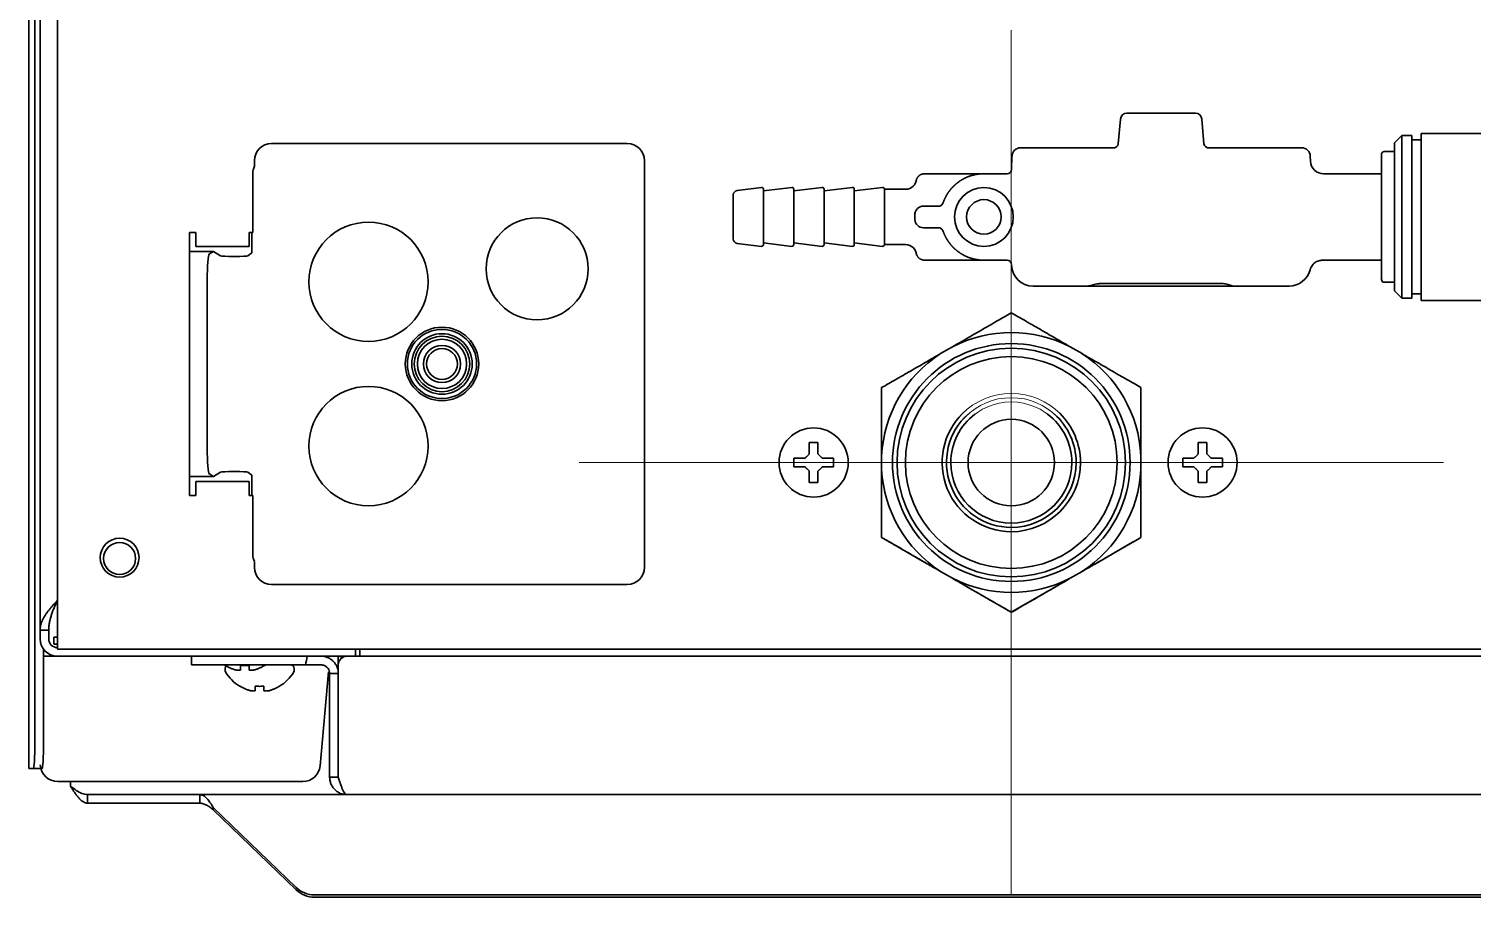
# Model space of a CAD drawing. Extents: x 5809 to 10669, y -850 to 3886.
# Drawn here: x 8371.8 to 8538.8, y 2720.7 to 2821.1 of the extents above; entities that cross this region are included whole.
import ezdxf

# ---------------------------------------------------------------- set-up
doc = ezdxf.new("R2010")
doc.units = 0
doc.header["$LTSCALE"] = 5
doc.layers.get('0').update_dxf_attribs({"linetype": 'CONTINUOUS', "lineweight": 0})
doc.layers.add('1', color=7, linetype='CONTINUOUS', true_color=0xffffff)

msp = doc.modelspace()

# ---------------------------------------------------------------- linework, layer by layer
at = {"color": 3}
for p, q in [((8485.44, 2820.93), (8485.44, 2720.93)), ((8435.44, 2770.93), (8535.44, 2770.93))]:
    msp.add_line(p, q, dxfattribs=at)
for radius in [8, 7.5, 7]:
    msp.add_circle((8485.44, 2770.93), radius)
at = {"layer": '1', "color": 7, "linetype": 'Continuous', "lineweight": 35}
for p, q in [((8373.07, 2751.53), (8373.07, 3749.53)), ((8371.77, 3257.23), (8371.77, 2735.53)), ((8372.46, 2738.53), (8372.46, 3256.23)), ((8375.07, 2862.67), (8375.07, 2751.33)), ((8497.81, 2807.78), (8498.06, 2810.64)), ((8498.81, 2811.33), (8506.74, 2811.33)), ((8507.48, 2810.64), (8507.73, 2807.78)), ((8532.87, 2808.98), (8532.87, 2789.68)), ((8543.27, 2808.98), (8532.87, 2808.98)), ((8399.86, 2807.83), (8441, 2807.83)), ((8486.52, 2807.33), (8487.52, 2807.33)), ((8487.52, 2807.33), (8497.42, 2807.33)), ((8508.12, 2807.33), (8518.03, 2807.33)), ((8518.03, 2807.33), (8519.03, 2807.33)), ((8530.62, 2808.73), (8529.77, 2807.88)), ((8529.77, 2807.88), (8529.77, 2790.78)), ((8530.62, 2808.73), (8530.62, 2789.93)), ((8531.77, 2808.73), (8530.62, 2808.73)), ((8531.77, 2808.73), (8531.77, 2789.93)), ((8532.87, 2808.23), (8531.77, 2808.23)), ((8397.86, 2805.19), (8397.86, 2805.83)), ((8443, 2758.83), (8443, 2805.83)), ((8485.52, 2806.36), (8485.46, 2804.81)), ((8520.03, 2806.36), (8520.05, 2805.77)), ((8528.27, 2792.08), (8528.27, 2806.58)), ((8529.77, 2806.88), (8528.57, 2806.88)), ((8397.67, 2804.33), (8397.67, 2797.53)), ((8482.27, 2804.33), (8475.27, 2804.33)), ((8484.96, 2804.33), (8482.27, 2804.33)), ((8528.27, 2804.33), (8521.55, 2804.33)), ((8456.55, 2802.73), (8453.71, 2802.38)), ((8460.05, 2802.73), (8456.77, 2802.33)), ((8456.77, 2802.53), (8456.77, 2796.13)), ((8463.55, 2802.73), (8460.27, 2802.33)), ((8460.27, 2802.53), (8460.27, 2796.13)), ((8467.05, 2802.73), (8463.77, 2802.33)), ((8463.77, 2802.53), (8463.77, 2796.13)), ((8470.55, 2802.73), (8467.27, 2802.33)), ((8467.27, 2802.53), (8467.27, 2796.13)), ((8473.21, 2802.53), (8470.77, 2802.53)), ((8470.77, 2802.53), (8470.77, 2796.13)), ((8453.27, 2796.77), (8453.27, 2801.88)), ((8474.27, 2799.33), (8474.28, 2799.61)), ((8474.28, 2799.04), (8474.27, 2799.33)), ((8474.28, 2799.61), (8474.29, 2799.84)), ((8474.29, 2798.84), (8474.29, 2798.84)), ((8390.37, 2797.53), (8390.37, 2767.13)), ((8391.07, 2797.53), (8390.37, 2797.53)), ((8391.07, 2795.93), (8391.07, 2797.53)), ((8397.27, 2797.53), (8397.27, 2795.93)), ((8397.67, 2797.53), (8397.27, 2797.53)), ((8397.58, 2795.18), (8397.58, 2797.53)), ((8397.27, 2795.93), (8391.07, 2795.93)), ((8453.71, 2796.27), (8456.55, 2795.93)), ((8456.77, 2796.33), (8460.05, 2795.93)), ((8460.27, 2796.33), (8463.55, 2795.93)), ((8463.77, 2796.33), (8467.05, 2795.93)), ((8467.27, 2796.33), (8470.55, 2795.93)), ((8470.77, 2796.13), (8473.21, 2796.13)), ((8390.37, 2795.33), (8393.13, 2795.33)), ((8392.66, 2795.05), (8393.13, 2795.33)), ((8393.13, 2795.33), (8393.95, 2794.83)), ((8395.45, 2794.76), (8395.63, 2794.76)), ((8397.12, 2794.83), (8397.58, 2795.18)), ((8475.27, 2794.33), (8482.27, 2794.33)), ((8482.27, 2794.33), (8484.96, 2794.33)), ((8521.46, 2794.33), (8528.27, 2794.33)), ((8392.41, 2772.6), (8392.41, 2792.05)), ((8494.2, 2791.33), (8487.97, 2791.33)), ((8495.59, 2791.33), (8494.2, 2791.33)), ((8509.96, 2791.33), (8495.59, 2791.33)), ((8495.62, 2791.62), (8509.93, 2791.62)), ((8511.34, 2791.33), (8509.96, 2791.33)), ((8517.58, 2791.33), (8511.34, 2791.33)), ((8528.57, 2791.78), (8529.77, 2791.78)), ((8529.77, 2790.78), (8530.62, 2789.93)), ((8531.77, 2790.43), (8532.87, 2790.43)), ((8530.62, 2789.93), (8531.77, 2789.93)), ((8532.87, 2789.68), (8543.27, 2789.68)), ((8477.26, 2783.52), (8478.62, 2784.31)), ((8492.26, 2784.31), (8493.62, 2783.52)), ((8460.27, 2770.93), (8460.27, 2771.43)), ((8460.27, 2770.43), (8460.27, 2770.93)), ((8464.87, 2771.43), (8464.87, 2770.93)), ((8464.87, 2770.93), (8464.87, 2770.43)), ((8470.44, 2770.14), (8470.44, 2771.71)), ((8500.44, 2771.71), (8500.44, 2770.14)), ((8505.27, 2770.93), (8505.27, 2771.43)), ((8505.27, 2770.43), (8505.27, 2770.93)), ((8509.87, 2771.43), (8509.87, 2770.93)), ((8509.87, 2770.93), (8509.87, 2770.43)), ((8390.37, 2769.33), (8393.13, 2769.33)), ((8391.07, 2767.13), (8391.07, 2768.73)), ((8391.07, 2768.73), (8397.27, 2768.73)), ((8392.66, 2769.61), (8393.13, 2769.33)), ((8393.13, 2769.33), (8393.95, 2769.82)), ((8395.45, 2769.89), (8395.63, 2769.89)), ((8397.12, 2769.82), (8397.58, 2769.47)), ((8397.27, 2768.73), (8397.27, 2767.13)), ((8397.58, 2767.13), (8397.58, 2769.47)), ((8390.37, 2767.13), (8391.07, 2767.13)), ((8397.27, 2767.13), (8397.67, 2767.13)), ((8397.67, 2767.13), (8397.67, 2760.33)), ((8470.67, 2762.13), (8475.64, 2759.27)), ((8499.47, 2761.71), (8495.25, 2759.27)), ((8397.86, 2759.46), (8397.86, 2758.82)), ((8478.62, 2757.54), (8477.26, 2758.33)), ((8493.62, 2758.33), (8492.26, 2757.54)), ((8399.86, 2756.83), (8441, 2756.83)), ((8485.44, 2753.61), (8480.25, 2756.61)), ((8480.82, 2756.27), (8480.82, 2756.27)), ((8485.44, 2753.61), (8490.64, 2756.61)), ((8485.44, 2753.61), (8485.44, 2753.61)), ((8485.44, 2753.61), (8485.44, 2753.61)), ((8373.07, 2751.53), (8374.07, 2751.53)), ((8373.07, 2750.53), (8373.07, 2751.53)), ((8374.07, 2750.53), (8374.07, 2751.53)), ((8374.67, 2750.73), (8375.07, 2750.73)), ((8374.67, 2749.93), (8374.67, 2750.73)), ((8375.07, 2751.33), (8375.07, 2749.33)), ((8373.46, 2738.53), (8373.46, 2749.35)), ((8375.07, 2749.93), (8374.67, 2749.93)), ((8375.07, 2749.33), (8557.07, 2749.33)), ((8409.57, 2749.33), (8409.57, 2748.53)), ((8410.07, 2749.33), (8410.07, 2748.53)), ((8375.06, 2748.53), (8373.57, 2748.53)), ((8407.57, 2748.53), (8375.07, 2748.53)), ((8390.57, 2748.53), (8390.57, 2747.53)), ((8392.57, 2747.53), (8390.57, 2747.53)), ((8392.57, 2747.53), (8403.76, 2747.53)), ((8394.35, 2747.53), (8394.46, 2747.46)), ((8394.47, 2747.45), (8394.47, 2747.48)), ((8394.47, 2747.13), (8394.47, 2746.93)), ((8399.07, 2747.48), (8399.07, 2747.45)), ((8399.09, 2747.46), (8399.2, 2747.53)), ((8402.47, 2746.93), (8402.47, 2747.13)), ((8407.57, 2748.53), (8407.57, 2747.53)), ((8409.57, 2748.53), (8407.57, 2748.53)), ((8407.57, 2747.53), (8407.57, 2734.53)), ((8407.71, 2748.52), (8408.43, 2748.52)), ((8557.07, 2748.53), (8409.58, 2748.53)), ((8406.42, 2746.72), (8405.46, 2735.85)), ((8406.57, 2746.53), (8406.57, 2734.53)), ((8406.57, 2746.53), (8407.57, 2746.53)), ((8396.17, 2745.05), (8396.17, 2745.08)), ((8400.77, 2745.08), (8400.77, 2745.05)), ((8371.77, 2735.53), (8371.77, 2735.53)), ((8371.77, 2735.53), (8372.3, 2735.53)), ((8373.3, 2735.53), (8372.3, 2735.53)), ((8375.14, 2734.03), (8375.6, 2734.03)), ((8375.6, 2734.03), (8380.58, 2734.03)), ((8376.57, 2734.03), (8376.57, 2733.53)), ((8380.58, 2734.03), (8403.47, 2734.03)), ((8406.57, 2734.53), (8407.57, 2734.53)), ((8391.57, 2732.53), (8378.57, 2732.53)), ((8378.57, 2731.53), (8378.57, 2732.53)), ((8391.57, 2732.53), (8391.57, 2731.53)), ((8408.57, 2732.53), (8391.57, 2732.53)), ((8558.97, 2732.53), (8408.57, 2732.53)), ((8391.57, 2731.53), (8378.57, 2731.53)), ((8393.11, 2731.04), (8393.11, 2730.78)), ((8393.11, 2731.04), (8402.69, 2721.78)), ((8393.11, 2730.78), (8402.69, 2721.52)), ((8404.82, 2720.93), (8622.42, 2720.93)), ((8404.82, 2720.68), (8622.42, 2720.68))]:
    msp.add_line(p, q, dxfattribs=at)
msp.add_polyline3d([(8492.44, 2770.93, 0), (8492.44, 2770.93, 0), (8492.44, 2770.93, 0), (8492.44, 2770.93, 0), (8492.44, 2770.93, 0), (8492.44, 2770.93, 0), (8492.44, 2770.93, 0), (8492.44, 2770.93, 0), (8492.44, 2770.93, 0), (8492.44, 2770.93, 0), (8492.44, 2770.93, 0), (8492.44, 2770.93, 0), (8492.44, 2770.93, 0), (8492.44, 2770.93, 0), (8492.44, 2770.93, 0), (8492.44, 2770.93, 0), (8492.44, 2770.93, 0), (8492.44, 2770.93, 0), (8492.44, 2770.93, 0), (8492.44, 2770.93, 0), (8492.44, 2770.93, 0), (8492.44, 2770.93, 0), (8492.44, 2770.93, 0), (8492.44, 2770.93, 0), (8492.44, 2770.93, 0), (8492.44, 2770.93, 0), (8492.44, 2770.93, 0), (8492.44, 2770.93, 0), (8492.44, 2770.93, 0), (8492.44, 2770.93, 0), (8492.44, 2770.93, 0), (8492.44, 2770.93, 0), (8492.44, 2770.93, 0), (8492.44, 2770.93, 0), (8492.44, 2770.93, 0), (8492.44, 2770.93, 0), (8492.44, 2770.93, 0), (8492.44, 2770.93, 0), (8492.44, 2770.93, 0), (8492.44, 2770.93, 0), (8492.44, 2770.93, 0), (8492.44, 2770.93, 0), (8492.44, 2770.93, 0), (8492.44, 2770.93, 0), (8492.44, 2770.93, 0), (8492.44, 2770.93, 0), (8492.44, 2770.93, 0), (8492.44, 2770.93, 0), (8492.44, 2770.93, 0), (8492.44, 2770.93, 0), (8492.44, 2770.93, 0)], dxfattribs=at)
for centre, radius in [((8482.27, 2799.33), 3.4), ((8482.27, 2799.33), 2), ((8411.07, 2791.83), 6.9), ((8411.07, 2791.83), 6.9), ((8430.57, 2793.33), 5.9), ((8430.57, 2793.33), 5.9), ((8419.57, 2782.33), 4.25), ((8419.57, 2782.33), 4), ((8419.57, 2782.33), 3.5), ((8419.57, 2782.33), 3.21), ((8419.57, 2782.33), 2.85), ((8419.57, 2782.33), 2.15), ((8419.57, 2782.33), 1.79), ((8411.07, 2772.83), 6.9), ((8411.07, 2772.83), 6.9), ((8462.57, 2770.93), 4), ((8507.57, 2770.93), 4), ((8382.27, 2759.93), 2.25), ((8382.27, 2759.83), 1.85)]:
    msp.add_circle(centre, radius, dxfattribs=at)
for centre, radius, start, end in [((8498.81, 2810.58), 0.75, 90, 175), ((8506.74, 2810.58), 0.75, 5, 90), ((8486.52, 2806.33), 1, 90, 178), ((8497.31, 2807.83), 0.5, 270, 355), ((8508.23, 2807.83), 0.5, 185, 270), ((8519.03, 2806.33), 1, 2, 90), ((8521.55, 2805.83), 1.5, 182, 271.7104), ((8528.57, 2806.58), 0.3, 90, 180), ((8399.67, 2804.33), 2, 154.4696, 180), ((8484.96, 2804.83), 0.5, 269.344, 358), ((8453.77, 2801.88), 0.5, 96.9365, 180), ((8456.57, 2802.53), 0.2, 0, 96.9365), ((8460.07, 2802.53), 0.2, 0, 96.9365), ((8463.57, 2802.53), 0.2, 0, 96.9365), ((8467.07, 2802.53), 0.2, 0, 96.9365), ((8470.57, 2802.53), 0.2, 0, 96.9365), ((8475.28, 2799.58), 1, 90, 178), ((8475.28, 2799.08), 1, 182.0003, 270), ((8453.77, 2796.77), 0.5, 180, 263.0635), ((8456.57, 2796.13), 0.2, 263.0635, 0), ((8460.07, 2796.13), 0.2, 263.0635, 0), ((8463.57, 2796.13), 0.2, 263.0635, 0), ((8467.07, 2796.13), 0.2, 263.0635, 0), ((8470.57, 2796.13), 0.2, 263.0635, 0), ((8484.96, 2793.83), 0.5, 2, 90.3625), ((8487.97, 2793.83), 2.5, 182, 270), ((8517.58, 2793.83), 2.5, 270.0213, 345.5415), ((8528.57, 2792.08), 0.3, 180, 270), ((8399.67, 2760.33), 2, 180, 205.5304), ((8375.07, 2750.53), 2, 180, 270), ((8375.07, 2750.53), 1, 180, 270), ((8394.87, 2747.13), 0.4, 133.3154, 180), ((8396.77, 2751.23), 3.78, 262.3959, 269.9965), ((8396.77, 2751.23), 3.78, 270.0035, 277.6041), ((8402.07, 2747.13), 0.4, 0, 90), ((8373.98, 2754.62), 30.62, 346.6056, 348.522), ((8408.57, 2747.53), 1, 90, 180), ((8407.57, 2747.53), 1, 81.8904, 90), ((8394.87, 2746.93), 0.4, 180, 210.3012), ((8398.67, 2749.15), 4.8, 210.3012, 238.6273), ((8398.27, 2749.15), 4.8, 301.3727, 329.6988), ((8402.07, 2746.93), 0.4, 329.6988, 0), ((8403.47, 2736.03), 2, 270, 355)]:
    msp.add_arc(centre, radius, start, end, dxfattribs=at)
at = {"layer": '1', "color": 7, "linetype": 'Continuous', "lineweight": 35, "extrusion": (6.90253e-31, 1.17146e-15, -1)}
msp.add_ellipse((8399.87, 2805.82), major_axis=(-1.61, 1.2), ratio=0.996204, start_param=5.64185, end_param=7.208996, dxfattribs=at)
at = {"layer": '1', "color": 7, "linetype": 'Continuous', "lineweight": 35, "extrusion": (-1.72563e-30, 1.17146e-15, -1)}
msp.add_ellipse((8441, 2805.82), major_axis=(-0.63, -1.9), ratio=0.998478, start_param=2.820542, end_param=4.390425, dxfattribs=at)
at = {"layer": '1', "color": 7, "linetype": 'Continuous', "lineweight": 35}
for centre, major_axis, ratio, start_param, end_param in [((8473.21, 2803.78), (-1.25, 0.04), 1, 1.602904, 3.141573), ((8473.21, 2794.88), (-1.25, -0.04), 1, 3.141612, 4.681404), ((8392.67, 2792.05), (0, -3), 0.087489, 3.193953, 4.712389), ((8395.45, 2794.84), (1.5, 0), 0.052408, 3.228859, 4.712389), ((8395.63, 2794.84), (1.5, 0), 0.052408, 4.712389, 6.213372), ((8485.44, 2770.93), (-15.02, 0), 1, 4.241052, 5.183726), ((8485.44, 2770.93), (-15.02, 0), 1, 5.28825, 6.230923), ((8485.44, 2770.93), (-15.02, 0), 1, 3.193854, 4.136528), ((8485.44, 2770.93), (8, 0), 1, 2.349028, 4.71239), ((8485.44, 2770.93), (7.5, 0), 1, 2.299057, 4.712391), ((8485.44, 2770.93), (-7, 0), 1, 5.356611, 6.283185), ((8485.44, 2770.93), (-5, 0), 1, 3.141601, 6.283101), ((8485.44, 2770.93), (-7, 0), 1, 3.141594, 4.068168), ((8485.44, 2770.93), (7.5, 0), 1, 0, 0.842536), ((8485.44, 2770.93), (8, 0), 1, 0, 0.792565), ((8392.67, 2772.6), (0, -3), 0.087489, 4.712389, 6.230825), ((8485.44, 2770.93), (7, 0), 1, 3.141593, 6.283185), ((8485.44, 2770.93), (8, 0), 1, 4.71239, 6.283185), ((8485.44, 2770.93), (7.5, 0), 1, 4.712391, 6.283185), ((8395.45, 2769.81), (1.5, 0), 0.052408, 1.570796, 3.054326), ((8395.63, 2769.81), (1.5, 0), 0.052408, 0.069813, 1.570796), ((8485.44, 2770.93), (-15.02, 0), 1, 0.052262, 0.994929), ((8485.44, 2770.93), (-15.02, 0), 1, 2.146657, 3.089331), ((8399.87, 2758.83), (-1.61, -1.2), 0.996204, 5.64185, 7.208996), ((8441, 2758.83), (-0.63, 1.9), 0.998478, 2.820542, 4.390425), ((8485.44, 2770.93), (-15.02, 0), 1, 1.099459, 2.042133), ((8372.3, 2738.53), (0, -3), 0.052336, 0, 1.570796), ((8373.3, 2738.53), (0, 3), 0.052336, 3.141593, 4.712389), ((8375.14, 2736.03), (2.05, 0), 0.974464, 3.176499, 4.712389), ((8404.82, 2723.83), (-3, 0), 0.965926, 0.785398, 1.570796), ((8404.82, 2723.57), (3, 0), 0.965926, 3.926991, 4.712389)]:
    msp.add_ellipse(centre, major_axis=major_axis, ratio=ratio, start_param=start_param, end_param=end_param, dxfattribs=at)
for major_axis in [(-13.75, 0), (13.22, 0), (-12.25, 0), (5, 0)]:
    msp.add_ellipse((8485.44, 2770.93), major_axis=major_axis, ratio=1, dxfattribs=at)
for points, degree in [([(8475.44, 2804.33), (8474.62, 2804.28), (8474.43, 2803.51)], 2), ([(8477.06, 2800.58), (8477.08, 2800.58), (8477.12, 2800.58), (8477.17, 2800.59), (8477.22, 2800.6), (8477.26, 2800.62), (8477.29, 2800.63), (8477.3, 2800.64)], 3), ([(8474.43, 2795.14), (8474.65, 2794.35), (8475.44, 2794.33)], 2), ([(8462.07, 2771.93), (8462.07, 2771.98), (8462.07, 2772.09), (8462.07, 2772.25), (8462.07, 2772.41), (8462.07, 2772.56), (8462.07, 2772.72), (8462.07, 2772.87), (8462.07, 2773.04), (8462.07, 2773.16), (8462.07, 2773.23)], 3), ([(8462.07, 2773.23), (8462.24, 2773.23), (8462.57, 2773.23), (8462.91, 2773.23), (8463.07, 2773.23)], 3), ([(8507.07, 2771.93), (8507.07, 2771.98), (8507.07, 2772.09), (8507.07, 2772.25), (8507.07, 2772.41), (8507.07, 2772.56), (8507.07, 2772.72), (8507.07, 2772.87), (8507.07, 2773.04), (8507.07, 2773.16), (8507.07, 2773.23)], 3), ([(8507.07, 2773.23), (8507.24, 2773.23), (8507.57, 2773.23), (8507.91, 2773.23), (8508.07, 2773.23)], 3), ([(8461.57, 2770.43), (8461.52, 2770.43), (8461.41, 2770.43), (8461.25, 2770.43), (8461.09, 2770.43), (8460.93, 2770.43), (8460.78, 2770.43), (8460.63, 2770.43), (8460.46, 2770.43), (8460.34, 2770.43), (8460.27, 2770.43)], 3), ([(8461.57, 2771.43), (8461.6, 2771.45), (8461.64, 2771.5), (8461.72, 2771.57), (8461.79, 2771.64), (8461.86, 2771.71), (8461.93, 2771.78), (8462, 2771.85), (8462.05, 2771.9), (8462.07, 2771.93)], 3), ([(8462.07, 2769.93), (8462.05, 2769.95), (8462, 2770), (8461.92, 2770.08), (8461.85, 2770.15), (8461.78, 2770.22), (8461.71, 2770.29), (8461.64, 2770.36), (8461.6, 2770.4), (8461.57, 2770.43)], 3), ([(8463.07, 2771.93), (8463.1, 2771.9), (8463.15, 2771.85), (8463.22, 2771.78), (8463.3, 2771.7), (8463.37, 2771.63), (8463.43, 2771.56), (8463.5, 2771.5), (8463.55, 2771.45), (8463.57, 2771.43)], 3), ([(8463.57, 2770.43), (8463.55, 2770.4), (8463.5, 2770.35), (8463.43, 2770.28), (8463.36, 2770.21), (8463.29, 2770.14), (8463.22, 2770.07), (8463.14, 2770), (8463.1, 2769.95), (8463.07, 2769.93)], 3), ([(8463.57, 2771.43), (8463.63, 2771.43), (8463.74, 2771.43), (8463.9, 2771.43), (8464.06, 2771.43), (8464.21, 2771.43), (8464.36, 2771.43), (8464.52, 2771.43), (8464.69, 2771.43), (8464.81, 2771.43), (8464.87, 2771.43)], 3), ([(8506.57, 2770.43), (8506.52, 2770.43), (8506.41, 2770.43), (8506.25, 2770.43), (8506.09, 2770.43), (8505.93, 2770.43), (8505.78, 2770.43), (8505.63, 2770.43), (8505.46, 2770.43), (8505.34, 2770.43), (8505.27, 2770.43)], 3), ([(8506.57, 2771.43), (8506.6, 2771.45), (8506.64, 2771.5), (8506.72, 2771.57), (8506.79, 2771.64), (8506.86, 2771.71), (8506.93, 2771.78), (8507, 2771.85), (8507.05, 2771.9), (8507.07, 2771.93)], 3), ([(8507.07, 2769.93), (8507.05, 2769.95), (8507, 2770), (8506.92, 2770.08), (8506.85, 2770.15), (8506.78, 2770.22), (8506.71, 2770.29), (8506.64, 2770.36), (8506.6, 2770.4), (8506.57, 2770.43)], 3), ([(8508.07, 2771.93), (8508.1, 2771.9), (8508.15, 2771.85), (8508.22, 2771.78), (8508.3, 2771.7), (8508.37, 2771.63), (8508.43, 2771.56), (8508.5, 2771.5), (8508.55, 2771.45), (8508.57, 2771.43)], 3), ([(8508.57, 2770.43), (8508.55, 2770.4), (8508.5, 2770.35), (8508.43, 2770.28), (8508.36, 2770.21), (8508.29, 2770.14), (8508.22, 2770.07), (8508.14, 2770), (8508.1, 2769.95), (8508.07, 2769.93)], 3), ([(8508.57, 2771.43), (8508.63, 2771.43), (8508.74, 2771.43), (8508.9, 2771.43), (8509.06, 2771.43), (8509.21, 2771.43), (8509.36, 2771.43), (8509.52, 2771.43), (8509.69, 2771.43), (8509.81, 2771.43), (8509.87, 2771.43)], 3), ([(8463.07, 2769.93), (8463.07, 2769.87), (8463.07, 2769.76), (8463.07, 2769.6), (8463.07, 2769.44), (8463.07, 2769.29), (8463.07, 2769.14), (8463.07, 2768.98), (8463.07, 2768.81), (8463.07, 2768.69), (8463.07, 2768.63)], 3), ([(8508.07, 2769.93), (8508.07, 2769.87), (8508.07, 2769.76), (8508.07, 2769.6), (8508.07, 2769.44), (8508.07, 2769.29), (8508.07, 2769.14), (8508.07, 2768.98), (8508.07, 2768.81), (8508.07, 2768.69), (8508.07, 2768.63)], 3), ([(8463.07, 2768.63), (8462.91, 2768.63), (8462.57, 2768.63), (8462.24, 2768.63), (8462.07, 2768.63)], 3), ([(8508.07, 2768.63), (8507.91, 2768.63), (8507.57, 2768.63), (8507.24, 2768.63), (8507.07, 2768.63)], 3), ([(8375.07, 2754.99), (8374.99, 2754.9), (8374.83, 2754.72), (8374.59, 2754.46), (8374.36, 2754.19), (8374.14, 2753.92), (8373.93, 2753.66), (8373.74, 2753.39), (8373.57, 2753.13), (8373.42, 2752.86), (8373.3, 2752.59), (8373.2, 2752.33), (8373.13, 2752.06), (8373.08, 2751.79), (8373.07, 2751.61), (8373.07, 2751.53)], 3), ([(8396.27, 2746.93), (8396.27, 2746.94), (8396.27, 2746.97), (8396.27, 2747.02), (8396.27, 2747.08), (8396.27, 2747.14), (8396.27, 2747.21), (8396.27, 2747.28), (8396.27, 2747.37), (8396.27, 2747.44), (8396.27, 2747.48)], 3), ([(8397.77, 2746.93), (8397.83, 2746.94), (8397.94, 2746.97), (8398.1, 2747.02), (8398.26, 2747.08), (8398.41, 2747.14), (8398.56, 2747.21), (8398.72, 2747.28), (8398.89, 2747.37), (8399.01, 2747.44), (8399.07, 2747.48)], 3), ([(8395.77, 2746.93), (8395.8, 2746.93), (8395.85, 2746.92), (8395.92, 2746.92), (8396, 2746.91), (8396.07, 2746.91), (8396.13, 2746.92), (8396.2, 2746.92), (8396.25, 2746.93), (8396.27, 2746.93)], 3), ([(8397.27, 2746.93), (8397.3, 2746.93), (8397.34, 2746.92), (8397.42, 2746.92), (8397.49, 2746.91), (8397.56, 2746.91), (8397.63, 2746.92), (8397.7, 2746.92), (8397.75, 2746.93), (8397.77, 2746.93)], 3), ([(8397.47, 2744.53), (8397.5, 2744.53), (8397.54, 2744.52), (8397.62, 2744.52), (8397.69, 2744.51), (8397.76, 2744.51), (8397.83, 2744.52), (8397.9, 2744.52), (8397.95, 2744.53), (8397.97, 2744.53)], 3), ([(8397.97, 2744.53), (8397.97, 2744.54), (8397.97, 2744.57), (8397.97, 2744.62), (8397.97, 2744.68), (8397.97, 2744.74), (8397.97, 2744.81), (8397.97, 2744.88), (8397.97, 2744.97), (8397.97, 2745.04), (8397.97, 2745.08)], 3), ([(8397.97, 2745.08), (8398.14, 2745.06), (8398.47, 2745.04), (8398.81, 2745.06), (8398.97, 2745.08)], 3), ([(8398.97, 2744.53), (8399, 2744.53), (8399.05, 2744.52), (8399.12, 2744.52), (8399.2, 2744.51), (8399.27, 2744.51), (8399.33, 2744.52), (8399.4, 2744.52), (8399.45, 2744.53), (8399.47, 2744.53)], 3), ([(8399.47, 2744.53), (8399.53, 2744.54), (8399.64, 2744.57), (8399.8, 2744.62), (8399.96, 2744.68), (8400.11, 2744.74), (8400.26, 2744.81), (8400.42, 2744.88), (8400.59, 2744.97), (8400.71, 2745.04), (8400.77, 2745.08)], 3), ([(8408.57, 2732.53), (8408.5, 2732.53), (8408.35, 2732.53), (8408.13, 2732.57), (8407.91, 2732.63), (8407.7, 2732.72), (8407.51, 2732.83), (8407.32, 2732.96), (8407.16, 2733.11), (8407.01, 2733.28), (8406.88, 2733.46), (8406.77, 2733.66), (8406.68, 2733.86), (8406.62, 2734.08), (8406.58, 2734.3), (8406.57, 2734.45), (8406.57, 2734.53)], 3), ([(8408.57, 2732.53), (8408.55, 2732.53), (8408.5, 2732.53), (8408.43, 2732.57), (8408.36, 2732.63), (8408.29, 2732.72), (8408.22, 2732.83), (8408.14, 2732.96), (8408.07, 2733.11), (8408, 2733.28), (8407.93, 2733.46), (8407.86, 2733.66), (8407.79, 2733.86), (8407.72, 2734.08), (8407.64, 2734.3), (8407.6, 2734.45), (8407.57, 2734.53)], 3), ([(8378.57, 2732.53), (8378.35, 2732.53), (8377.91, 2732.62), (8377.24, 2733), (8376.8, 2733.35), (8376.57, 2733.53)], 3), ([(8393.11, 2731.04), (8392.94, 2731.32), (8392.6, 2731.85), (8392.08, 2732.4), (8391.74, 2732.53), (8391.57, 2732.53)], 3)]:
    msp.add_open_spline(points, degree=degree, dxfattribs=at)
for points, knots in [([(8477.53, 2800.92), (8477.54, 2800.93), (8477.55, 2800.96), (8477.56, 2801), (8477.58, 2801.05), (8477.59, 2801.09), (8477.61, 2801.13), (8477.63, 2801.18), (8477.65, 2801.22), (8477.66, 2801.26), (8477.68, 2801.3), (8477.7, 2801.35), (8477.72, 2801.39), (8477.74, 2801.43), (8477.76, 2801.47), (8477.78, 2801.51), (8477.8, 2801.55), (8477.82, 2801.59), (8477.84, 2801.63), (8477.86, 2801.67), (8477.88, 2801.71), (8477.9, 2801.75), (8477.92, 2801.79), (8477.95, 2801.83), (8477.97, 2801.87), (8477.99, 2801.91), (8478.02, 2801.95), (8478.04, 2801.99), (8478.06, 2802.03), (8478.09, 2802.06), (8478.11, 2802.1), (8478.14, 2802.14), (8478.16, 2802.18), (8478.19, 2802.21), (8478.22, 2802.25), (8478.24, 2802.29), (8478.27, 2802.32), (8478.3, 2802.36), (8478.32, 2802.39), (8478.35, 2802.43), (8478.38, 2802.46), (8478.41, 2802.5), (8478.43, 2802.53), (8478.46, 2802.56), (8478.49, 2802.6), (8478.52, 2802.63), (8478.55, 2802.66), (8478.58, 2802.7), (8478.61, 2802.73), (8478.64, 2802.76), (8478.67, 2802.79), (8478.7, 2802.83), (8478.73, 2802.86), (8478.76, 2802.89), (8478.8, 2802.92), (8478.83, 2802.95), (8478.86, 2802.98), (8478.89, 2803.01), (8478.92, 2803.04), (8478.96, 2803.07), (8478.99, 2803.1), (8479.02, 2803.13), (8479.05, 2803.15), (8479.09, 2803.18), (8479.12, 2803.21), (8479.16, 2803.24), (8479.19, 2803.26), (8479.22, 2803.29), (8479.26, 2803.32), (8479.29, 2803.34), (8479.33, 2803.37), (8479.36, 2803.39), (8479.4, 2803.42), (8479.43, 2803.44), (8479.47, 2803.47), (8479.5, 2803.49), (8479.54, 2803.51), (8479.58, 2803.54), (8479.61, 2803.56), (8479.65, 2803.58), (8479.69, 2803.61), (8479.72, 2803.63), (8479.76, 2803.65), (8479.8, 2803.67), (8479.83, 2803.69), (8479.87, 2803.71), (8479.91, 2803.73), (8479.95, 2803.75), (8479.98, 2803.77), (8480.02, 2803.79), (8480.06, 2803.81), (8480.1, 2803.83), (8480.14, 2803.85), (8480.17, 2803.86), (8480.21, 2803.88), (8480.25, 2803.9), (8480.29, 2803.92), (8480.33, 2803.93), (8480.37, 2803.95), (8480.41, 2803.96), (8480.44, 2803.98), (8480.48, 2804), (8480.52, 2804.01), (8480.56, 2804.02), (8480.6, 2804.04), (8480.64, 2804.05), (8480.68, 2804.07), (8480.72, 2804.08), (8480.76, 2804.09), (8480.8, 2804.1), (8480.84, 2804.12), (8480.88, 2804.13), (8480.92, 2804.14), (8480.96, 2804.15), (8481, 2804.16), (8481.04, 2804.17), (8481.08, 2804.18), (8481.12, 2804.19), (8481.16, 2804.2), (8481.2, 2804.21), (8481.24, 2804.22), (8481.28, 2804.23), (8481.32, 2804.23), (8481.36, 2804.24), (8481.4, 2804.25), (8481.44, 2804.26), (8481.48, 2804.26), (8481.52, 2804.27), (8481.56, 2804.28), (8481.6, 2804.28), (8481.64, 2804.29), (8481.68, 2804.29), (8481.72, 2804.3), (8481.76, 2804.3), (8481.8, 2804.3), (8481.84, 2804.31), (8481.88, 2804.31), (8481.92, 2804.31), (8481.96, 2804.32), (8482, 2804.32), (8482.04, 2804.32), (8482.08, 2804.32), (8482.12, 2804.32), (8482.16, 2804.33), (8482.2, 2804.33), (8482.24, 2804.33), (8482.26, 2804.33), (8482.27, 2804.33)], [0, 0, 0, 0, 0.0051354, 0.0102658, 0.0153914, 0.0205121, 0.0256279, 0.0307388, 0.0358449, 0.040946, 0.0460422, 0.0511336, 0.0562201, 0.0613016, 0.0663783, 0.0714501, 0.076517, 0.0815791, 0.0866362, 0.0916884, 0.0967358, 0.1017783, 0.1068158, 0.1118485, 0.1168763, 0.1218993, 0.1269173, 0.1319304, 0.1369387, 0.1419421, 0.1469406, 0.1519341, 0.1569229, 0.1619067, 0.1668856, 0.1718597, 0.1768288, 0.1817931, 0.1867525, 0.191707, 0.1966566, 0.2016014, 0.2065412, 0.2114762, 0.2164063, 0.2213315, 0.2262518, 0.2311672, 0.2360777, 0.2409834, 0.2458842, 0.2507801, 0.2556711, 0.2605572, 0.2654384, 0.2703148, 0.2751862, 0.2800528, 0.2849145, 0.2897714, 0.2946233, 0.2994704, 0.3043125, 0.3091498, 0.3139822, 0.3188097, 0.3236324, 0.3284501, 0.333263, 0.338071, 0.3428741, 0.3476724, 0.3524657, 0.3572542, 0.3620378, 0.3668165, 0.3715903, 0.3763593, 0.3811233, 0.3858825, 0.3906368, 0.3953863, 0.4001308, 0.4048705, 0.4096053, 0.4143352, 0.4190602, 0.4237804, 0.4284956, 0.433206, 0.4379116, 0.4426122, 0.4473079, 0.4519988, 0.4566848, 0.461366, 0.4660422, 0.4707136, 0.4753801, 0.4800417, 0.4846984, 0.4893503, 0.4939973, 0.4986394, 0.5032766, 0.507909, 0.5125364, 0.517159, 0.5217768, 0.5263896, 0.5309976, 0.5356007, 0.5401989, 0.5447923, 0.5493807, 0.5539643, 0.5585431, 0.5631169, 0.5676859, 0.57225, 0.5768092, 0.5813636, 0.5859131, 0.5904577, 0.5949974, 0.5995323, 0.6040623, 0.6085874, 0.6131076, 0.617623, 0.6221335, 0.6266391, 0.6311399, 0.6356358, 0.6401268, 0.6446129, 0.6490942, 0.6535706, 0.6580421, 0.6625088, 0.6669706, 0.6714275, 0.6758796, 0.6803267, 0.684769, 0.6892065, 0.6927374, 0.6927374, 0.6927374, 0.6927374]), ([(8475.28, 2800.58), (8475.28, 2800.58), (8475.32, 2800.58), (8475.49, 2800.58), (8475.75, 2800.58), (8476.11, 2800.58), (8476.55, 2800.58), (8476.89, 2800.58), (8477.06, 2800.58)], [0, 0, 0, 0, 0.166853, 0.330789, 0.494535, 0.660664, 0.82941, 1, 1, 1, 1]), ([(8477.3, 2800.64), (8477.36, 2800.67), (8477.4, 2800.71), (8477.48, 2800.8), (8477.51, 2800.86), (8477.53, 2800.92)], [0, 0, 0, 0, 0.5, 0.5, 1, 1, 1, 1]), ([(8477.06, 2798.08), (8476.89, 2798.08), (8476.55, 2798.08), (8476.11, 2798.08), (8475.75, 2798.08), (8475.49, 2798.08), (8475.32, 2798.08), (8475.28, 2798.08), (8475.28, 2798.08)], [0, 0, 0, 0, 0.170153, 0.338815, 0.505661, 0.664621, 0.826311, 1, 1, 1, 1]), ([(8477.3, 2798.01), (8477.3, 2798.02), (8477.29, 2798.02), (8477.29, 2798.02), (8477.28, 2798.03), (8477.27, 2798.03), (8477.26, 2798.03), (8477.25, 2798.04), (8477.24, 2798.04), (8477.23, 2798.04), (8477.23, 2798.05), (8477.22, 2798.05), (8477.21, 2798.05), (8477.2, 2798.06), (8477.19, 2798.06), (8477.18, 2798.06), (8477.18, 2798.06), (8477.17, 2798.06), (8477.16, 2798.07), (8477.15, 2798.07), (8477.14, 2798.07), (8477.13, 2798.07), (8477.12, 2798.07), (8477.12, 2798.07), (8477.11, 2798.07), (8477.1, 2798.07), (8477.09, 2798.08), (8477.08, 2798.08), (8477.07, 2798.08), (8477.07, 2798.08), (8477.06, 2798.08), (8477.06, 2798.08)], [0, 0, 0, 0, 0.033325, 0.06648, 0.099493, 0.132392, 0.165206, 0.197965, 0.230696, 0.26343, 0.296195, 0.32902, 0.361934, 0.394967, 0.428145, 0.461498, 0.495053, 0.528836, 0.562875, 0.597195, 0.631821, 0.666778, 0.702091, 0.737781, 0.773873, 0.810387, 0.847344, 0.884764, 0.922668, 0.961074, 1, 1, 1, 1]), ([(8477.53, 2797.74), (8477.51, 2797.79), (8477.48, 2797.85), (8477.4, 2797.94), (8477.36, 2797.98), (8477.3, 2798.01)], [0, 0, 0, 0, 0.5, 0.5, 1, 1, 1, 1]), ([(8477.53, 2797.74), (8477.54, 2797.72), (8477.55, 2797.69), (8477.56, 2797.65), (8477.58, 2797.6), (8477.59, 2797.56), (8477.61, 2797.52), (8477.63, 2797.48), (8477.65, 2797.43), (8477.66, 2797.39), (8477.68, 2797.35), (8477.7, 2797.31), (8477.72, 2797.26), (8477.74, 2797.22), (8477.76, 2797.18), (8477.78, 2797.14), (8477.8, 2797.1), (8477.82, 2797.06), (8477.84, 2797.02), (8477.86, 2796.98), (8477.88, 2796.94), (8477.9, 2796.9), (8477.92, 2796.86), (8477.95, 2796.82), (8477.97, 2796.78), (8477.99, 2796.74), (8478.02, 2796.7), (8478.04, 2796.67), (8478.06, 2796.63), (8478.09, 2796.59), (8478.11, 2796.55), (8478.14, 2796.51), (8478.16, 2796.48), (8478.19, 2796.44), (8478.22, 2796.4), (8478.24, 2796.37), (8478.27, 2796.33), (8478.3, 2796.3), (8478.32, 2796.26), (8478.35, 2796.23), (8478.38, 2796.19), (8478.41, 2796.16), (8478.43, 2796.12), (8478.46, 2796.09), (8478.49, 2796.05), (8478.52, 2796.02), (8478.55, 2795.99), (8478.58, 2795.96), (8478.61, 2795.92), (8478.64, 2795.89), (8478.67, 2795.86), (8478.7, 2795.83), (8478.73, 2795.8), (8478.76, 2795.76), (8478.8, 2795.73), (8478.83, 2795.7), (8478.86, 2795.67), (8478.89, 2795.64), (8478.92, 2795.61), (8478.96, 2795.59), (8478.99, 2795.56), (8479.02, 2795.53), (8479.05, 2795.5), (8479.09, 2795.47), (8479.12, 2795.44), (8479.16, 2795.42), (8479.19, 2795.39), (8479.22, 2795.36), (8479.26, 2795.34), (8479.29, 2795.31), (8479.33, 2795.29), (8479.36, 2795.26), (8479.4, 2795.24), (8479.43, 2795.21), (8479.47, 2795.19), (8479.5, 2795.16), (8479.54, 2795.14), (8479.58, 2795.12), (8479.61, 2795.09), (8479.65, 2795.07), (8479.69, 2795.05), (8479.72, 2795.03), (8479.76, 2795), (8479.8, 2794.98), (8479.83, 2794.96), (8479.87, 2794.94), (8479.91, 2794.92), (8479.95, 2794.9), (8479.98, 2794.88), (8480.02, 2794.86), (8480.06, 2794.84), (8480.1, 2794.82), (8480.14, 2794.81), (8480.17, 2794.79), (8480.21, 2794.77), (8480.25, 2794.75), (8480.29, 2794.74), (8480.33, 2794.72), (8480.37, 2794.7), (8480.41, 2794.69), (8480.44, 2794.67), (8480.48, 2794.66), (8480.52, 2794.64), (8480.56, 2794.63), (8480.6, 2794.61), (8480.64, 2794.6), (8480.68, 2794.59), (8480.72, 2794.57), (8480.76, 2794.56), (8480.8, 2794.55), (8480.84, 2794.54), (8480.88, 2794.53), (8480.92, 2794.51), (8480.96, 2794.5), (8481, 2794.49), (8481.04, 2794.48), (8481.08, 2794.47), (8481.12, 2794.46), (8481.16, 2794.45), (8481.2, 2794.44), (8481.24, 2794.43), (8481.28, 2794.43), (8481.32, 2794.42), (8481.36, 2794.41), (8481.4, 2794.4), (8481.44, 2794.4), (8481.48, 2794.39), (8481.52, 2794.38), (8481.56, 2794.38), (8481.6, 2794.37), (8481.64, 2794.37), (8481.68, 2794.36), (8481.72, 2794.36), (8481.76, 2794.35), (8481.8, 2794.35), (8481.84, 2794.35), (8481.88, 2794.34), (8481.92, 2794.34), (8481.96, 2794.34), (8482, 2794.33), (8482.04, 2794.33), (8482.08, 2794.33), (8482.12, 2794.33), (8482.16, 2794.33), (8482.2, 2794.33), (8482.24, 2794.33), (8482.26, 2794.33), (8482.27, 2794.33)], [0, 0, 0, 0, 0.0051354, 0.0102658, 0.0153914, 0.0205121, 0.0256279, 0.0307388, 0.0358449, 0.040946, 0.0460422, 0.0511336, 0.0562201, 0.0613016, 0.0663783, 0.0714501, 0.076517, 0.0815791, 0.0866362, 0.0916884, 0.0967358, 0.1017783, 0.1068158, 0.1118485, 0.1168763, 0.1218993, 0.1269173, 0.1319304, 0.1369387, 0.1419421, 0.1469406, 0.1519341, 0.1569229, 0.1619067, 0.1668856, 0.1718597, 0.1768288, 0.1817931, 0.1867525, 0.191707, 0.1966566, 0.2016014, 0.2065412, 0.2114762, 0.2164063, 0.2213315, 0.2262518, 0.2311672, 0.2360777, 0.2409834, 0.2458842, 0.2507801, 0.2556711, 0.2605572, 0.2654384, 0.2703148, 0.2751862, 0.2800528, 0.2849145, 0.2897714, 0.2946233, 0.2994704, 0.3043125, 0.3091498, 0.3139822, 0.3188097, 0.3236324, 0.3284501, 0.333263, 0.338071, 0.3428741, 0.3476724, 0.3524657, 0.3572542, 0.3620378, 0.3668165, 0.3715903, 0.3763593, 0.3811233, 0.3858825, 0.3906368, 0.3953863, 0.4001308, 0.4048705, 0.4096053, 0.4143352, 0.4190602, 0.4237804, 0.4284956, 0.433206, 0.4379116, 0.4426122, 0.4473079, 0.4519988, 0.4566848, 0.461366, 0.4660422, 0.4707136, 0.4753801, 0.4800417, 0.4846984, 0.4893503, 0.4939973, 0.4986394, 0.5032766, 0.507909, 0.5125364, 0.517159, 0.5217768, 0.5263896, 0.5309976, 0.5356007, 0.5401989, 0.5447923, 0.5493807, 0.5539643, 0.5585431, 0.5631169, 0.5676859, 0.57225, 0.5768092, 0.5813636, 0.5859131, 0.5904577, 0.5949974, 0.5995323, 0.6040623, 0.6085874, 0.6131076, 0.617623, 0.6221335, 0.6266391, 0.6311399, 0.6356358, 0.6401268, 0.6446129, 0.6490942, 0.6535706, 0.6580421, 0.6625088, 0.6669706, 0.6714275, 0.6758796, 0.6803267, 0.684769, 0.6892065, 0.6927374, 0.6927374, 0.6927374, 0.6927374]), ([(8520, 2793.2), (8520, 2793.2), (8520, 2793.21), (8520, 2793.22), (8520.01, 2793.24), (8520.03, 2793.3), (8520.08, 2793.44), (8520.23, 2793.73), (8520.55, 2794.06), (8521, 2794.29), (8521.31, 2794.32), (8521.46, 2794.33)], [0, 0, 0, 0, 0.014549, 0.04498, 0.064172, 0.085459, 0.140153, 0.279462, 0.557011, 0.788323, 1, 1, 1, 1]), ([(8494.21, 2791.33), (8494.21, 2791.33), (8494.3, 2791.32), (8494.45, 2791.35), (8494.73, 2791.43), (8495.07, 2791.54), (8495.44, 2791.62), (8495.59, 2791.61), (8495.62, 2791.61)], [0, 0, 0, 0, 0.01677, 0.159489, 0.353717, 0.740798, 0.95113, 1, 1, 1, 1]), ([(8509.93, 2791.61), (8509.94, 2791.62), (8510.04, 2791.62), (8510.25, 2791.59), (8510.61, 2791.5), (8510.94, 2791.39), (8511.2, 2791.32), (8511.34, 2791.33), (8511.36, 2791.33)], [0, 0, 0, 0, 0.025697, 0.168939, 0.354844, 0.731666, 0.959919, 1, 1, 1, 1]), ([(8485.44, 2788.25), (8484.91, 2787.94), (8483.83, 2787.31), (8482.71, 2786.67), (8481.58, 2786.01), (8481, 2785.68), (8480.27, 2785.26), (8480.12, 2785.17), (8479.9, 2785.04), (8479.82, 2785), (8479.67, 2784.91), (8479.3, 2784.7), (8478.92, 2784.48), (8478.62, 2784.31)], [0, 0, 0, 0, 0.25, 0.5, 0.5, 0.75, 0.75, 0.8125, 0.8125, 0.84375, 0.84375, 0.875, 1, 1, 1, 1]), ([(8492.26, 2784.31), (8491.66, 2784.66), (8491.07, 2785), (8489.91, 2785.67), (8489.33, 2786), (8488.48, 2786.5), (8488.2, 2786.66), (8487.77, 2786.9), (8487.63, 2786.98), (8487.43, 2787.1), (8487.36, 2787.14), (8487.22, 2787.22), (8486.87, 2787.42), (8486.25, 2787.78), (8485.71, 2788.09), (8485.44, 2788.25)], [0, 0, 0, 0, 0.25, 0.25, 0.5, 0.5, 0.625, 0.625, 0.6875, 0.6875, 0.71875, 0.71875, 0.75, 0.875, 1, 1, 1, 1]), ([(8477.26, 2783.52), (8476.66, 2783.18), (8476.07, 2782.84), (8474.91, 2782.16), (8474.33, 2781.83), (8473.48, 2781.34), (8473.2, 2781.18), (8472.77, 2780.93), (8472.63, 2780.85), (8472.43, 2780.73), (8472.36, 2780.69), (8472.22, 2780.61), (8471.87, 2780.41), (8471.25, 2780.05), (8470.71, 2779.74), (8470.44, 2779.59)], [0, 0, 0, 0, 0.25, 0.25, 0.5, 0.5, 0.625, 0.625, 0.6875, 0.6875, 0.71875, 0.71875, 0.75, 0.875, 1, 1, 1, 1]), ([(8500.44, 2779.59), (8499.91, 2779.9), (8498.83, 2780.52), (8497.71, 2781.16), (8496.58, 2781.82), (8496, 2782.15), (8495.27, 2782.58), (8495.12, 2782.66), (8494.9, 2782.79), (8494.82, 2782.83), (8494.67, 2782.92), (8494.3, 2783.13), (8493.92, 2783.35), (8493.62, 2783.52)], [0, 0, 0, 0, 0.25, 0.5, 0.5, 0.75, 0.75, 0.8125, 0.8125, 0.84375, 0.84375, 0.875, 1, 1, 1, 1]), ([(8470.44, 2779.59), (8470.44, 2778.97), (8470.44, 2777.72), (8470.44, 2776.43), (8470.44, 2775.12), (8470.44, 2774.46), (8470.44, 2773.61), (8470.44, 2773.44), (8470.44, 2773.18), (8470.44, 2773.09), (8470.44, 2772.92), (8470.44, 2772.49), (8470.44, 2772.06), (8470.44, 2771.71)], [0, 0, 0, 0, 0.25, 0.5, 0.5, 0.75, 0.75, 0.8125, 0.8125, 0.84375, 0.84375, 0.875, 1, 1, 1, 1]), ([(8500.44, 2771.71), (8500.44, 2772.4), (8500.44, 2773.09), (8500.44, 2774.43), (8500.44, 2775.1), (8500.44, 2776.08), (8500.44, 2776.41), (8500.44, 2776.9), (8500.44, 2777.06), (8500.44, 2777.3), (8500.44, 2777.38), (8500.44, 2777.54), (8500.44, 2777.94), (8500.44, 2778.65), (8500.44, 2779.28), (8500.44, 2779.59)], [0, 0, 0, 0, 0.25, 0.25, 0.5, 0.5, 0.625, 0.625, 0.6875, 0.6875, 0.71875, 0.71875, 0.75, 0.875, 1, 1, 1, 1]), ([(8463.07, 2773.23), (8463.07, 2773.02), (8463.07, 2772.81), (8463.07, 2772.49), (8463.07, 2772.38), (8463.07, 2772.15), (8463.07, 2772.04), (8463.07, 2771.93)], [0, 0, 0, 0, 0.5, 0.5, 0.75, 0.75, 1, 1, 1, 1]), ([(8508.07, 2773.23), (8508.07, 2773.02), (8508.07, 2772.81), (8508.07, 2772.49), (8508.07, 2772.38), (8508.07, 2772.15), (8508.07, 2772.04), (8508.07, 2771.93)], [0, 0, 0, 0, 0.5, 0.5, 0.75, 0.75, 1, 1, 1, 1]), ([(8460.27, 2771.43), (8460.48, 2771.43), (8460.69, 2771.43), (8461.01, 2771.43), (8461.12, 2771.43), (8461.34, 2771.43), (8461.46, 2771.43), (8461.57, 2771.43)], [0, 0, 0, 0, 0.5, 0.5, 0.75, 0.75, 1, 1, 1, 1]), ([(8464.87, 2770.43), (8464.67, 2770.43), (8464.46, 2770.43), (8464.14, 2770.43), (8464.03, 2770.43), (8463.8, 2770.43), (8463.69, 2770.43), (8463.57, 2770.43)], [0, 0, 0, 0, 0.5, 0.5, 0.75, 0.75, 1, 1, 1, 1]), ([(8505.27, 2771.43), (8505.48, 2771.43), (8505.69, 2771.43), (8506.01, 2771.43), (8506.12, 2771.43), (8506.34, 2771.43), (8506.46, 2771.43), (8506.57, 2771.43)], [0, 0, 0, 0, 0.5, 0.5, 0.75, 0.75, 1, 1, 1, 1]), ([(8509.87, 2770.43), (8509.67, 2770.43), (8509.46, 2770.43), (8509.14, 2770.43), (8509.03, 2770.43), (8508.8, 2770.43), (8508.69, 2770.43), (8508.57, 2770.43)], [0, 0, 0, 0, 0.5, 0.5, 0.75, 0.75, 1, 1, 1, 1]), ([(8462.07, 2768.63), (8462.07, 2768.83), (8462.07, 2769.04), (8462.07, 2769.36), (8462.07, 2769.47), (8462.07, 2769.7), (8462.07, 2769.81), (8462.07, 2769.93)], [0, 0, 0, 0, 0.5, 0.5, 0.75, 0.75, 1, 1, 1, 1]), ([(8470.44, 2770.14), (8470.44, 2769.45), (8470.44, 2768.77), (8470.44, 2767.42), (8470.44, 2766.75), (8470.44, 2765.77), (8470.44, 2765.44), (8470.44, 2764.96), (8470.44, 2764.8), (8470.44, 2764.55), (8470.44, 2764.47), (8470.44, 2764.31), (8470.44, 2763.91), (8470.44, 2763.2), (8470.44, 2762.58), (8470.44, 2762.27)], [0, 0, 0, 0, 0.25, 0.25, 0.5, 0.5, 0.625, 0.625, 0.6875, 0.6875, 0.71875, 0.71875, 0.75, 0.875, 1, 1, 1, 1]), ([(8500.44, 2762.27), (8500.44, 2762.88), (8500.44, 2764.13), (8500.44, 2765.42), (8500.44, 2766.73), (8500.44, 2767.4), (8500.44, 2768.25), (8500.44, 2768.42), (8500.44, 2768.67), (8500.44, 2768.76), (8500.44, 2768.93), (8500.44, 2769.36), (8500.44, 2769.79), (8500.44, 2770.14)], [0, 0, 0, 0, 0.25, 0.5, 0.5, 0.75, 0.75, 0.8125, 0.8125, 0.84375, 0.84375, 0.875, 1, 1, 1, 1]), ([(8507.07, 2768.63), (8507.07, 2768.83), (8507.07, 2769.04), (8507.07, 2769.36), (8507.07, 2769.47), (8507.07, 2769.7), (8507.07, 2769.81), (8507.07, 2769.93)], [0, 0, 0, 0, 0.5, 0.5, 0.75, 0.75, 1, 1, 1, 1]), ([(8470.44, 2762.27), (8470.98, 2761.96), (8472.06, 2761.33), (8473.18, 2760.69), (8474.31, 2760.03), (8474.89, 2759.7), (8475.62, 2759.28), (8475.77, 2759.19), (8475.99, 2759.06), (8476.07, 2759.02), (8476.22, 2758.93), (8476.59, 2758.72), (8476.96, 2758.5), (8477.26, 2758.33)], [0, 0, 0, 0, 0.25, 0.5, 0.5, 0.75, 0.75, 0.8125, 0.8125, 0.84375, 0.84375, 0.875, 1, 1, 1, 1]), ([(8470.67, 2762.14), (8471.13, 2761.87), (8472.14, 2761.29), (8473.18, 2760.69), (8474.31, 2760.03), (8474.89, 2759.7), (8475.62, 2759.28), (8475.77, 2759.19), (8475.99, 2759.06), (8476.07, 2759.02), (8476.22, 2758.93), (8476.59, 2758.72), (8476.96, 2758.5), (8477.26, 2758.33)], [0, 0, 0, 0, 0.223125, 0.482083, 0.482083, 0.741042, 0.741042, 0.805781, 0.805781, 0.838151, 0.838151, 0.870521, 1, 1, 1, 1]), ([(8493.62, 2758.33), (8494.22, 2758.68), (8494.82, 2759.02), (8495.98, 2759.69), (8496.56, 2760.02), (8497.41, 2760.51), (8497.69, 2760.68), (8498.11, 2760.92), (8498.25, 2761), (8498.46, 2761.12), (8498.53, 2761.16), (8498.67, 2761.24), (8499.02, 2761.44), (8499.64, 2761.8), (8500.18, 2762.11), (8500.44, 2762.27)], [0, 0, 0, 0, 0.25, 0.25, 0.5, 0.5, 0.625, 0.625, 0.6875, 0.6875, 0.71875, 0.71875, 0.75, 0.875, 1, 1, 1, 1]), ([(8493.62, 2758.33), (8494.22, 2758.68), (8494.82, 2759.02), (8495.98, 2759.69), (8496.56, 2760.02), (8497.41, 2760.51), (8497.69, 2760.68), (8498.11, 2760.92), (8498.25, 2761), (8498.46, 2761.12), (8498.53, 2761.16), (8498.67, 2761.24), (8499.02, 2761.44), (8499.38, 2761.65), (8499.66, 2761.81), (8499.67, 2761.82)], [0, 0, 0, 0, 0.283698, 0.283698, 0.567396, 0.567396, 0.709244, 0.709244, 0.780169, 0.780169, 0.815631, 0.815631, 0.851093, 0.992942, 1, 1, 1, 1]), ([(8478.62, 2757.54), (8479.22, 2757.2), (8479.82, 2756.86), (8480.98, 2756.18), (8481.56, 2755.85), (8482.41, 2755.36), (8482.69, 2755.19), (8483.11, 2754.95), (8483.25, 2754.87), (8483.46, 2754.75), (8483.53, 2754.71), (8483.67, 2754.63), (8484.02, 2754.43), (8484.64, 2754.07), (8485.18, 2753.76), (8485.44, 2753.61)], [0, 0, 0, 0, 0.25, 0.25, 0.5, 0.5, 0.625, 0.625, 0.6875, 0.6875, 0.71875, 0.71875, 0.75, 0.875, 1, 1, 1, 1]), ([(8478.62, 2757.54), (8479.22, 2757.2), (8479.82, 2756.86), (8480.98, 2756.18), (8481.56, 2755.85), (8482.41, 2755.36), (8482.69, 2755.19), (8483.11, 2754.95), (8483.25, 2754.87), (8483.46, 2754.75), (8483.53, 2754.71), (8483.67, 2754.63), (8484.02, 2754.43), (8484.64, 2754.07), (8485.18, 2753.76), (8485.44, 2753.61)], [0, 0, 0, 0, 0.25, 0.25, 0.5, 0.5, 0.625, 0.625, 0.6875, 0.6875, 0.71875, 0.71875, 0.75, 0.875, 1, 1, 1, 1]), ([(8485.44, 2753.61), (8485.98, 2753.91), (8487.06, 2754.54), (8488.18, 2755.18), (8489.31, 2755.84), (8489.89, 2756.17), (8490.62, 2756.6), (8490.77, 2756.68), (8490.99, 2756.81), (8491.07, 2756.85), (8491.22, 2756.94), (8491.59, 2757.15), (8491.96, 2757.37), (8492.26, 2757.54)], [0, 0, 0, 0, 0.25, 0.5, 0.5, 0.75, 0.75, 0.8125, 0.8125, 0.84375, 0.84375, 0.875, 1, 1, 1, 1]), ([(8485.44, 2753.61), (8485.98, 2753.92), (8487.06, 2754.54), (8488.18, 2755.18), (8489.31, 2755.84), (8489.89, 2756.17), (8490.62, 2756.6), (8490.77, 2756.68), (8490.99, 2756.81), (8491.07, 2756.85), (8491.22, 2756.94), (8491.59, 2757.15), (8491.96, 2757.37), (8492.26, 2757.54)], [0, 0, 0, 0, 0.25, 0.5, 0.5, 0.75, 0.75, 0.8125, 0.8125, 0.84375, 0.84375, 0.875, 1, 1, 1, 1]), ([(8375.07, 2754.99), (8375.01, 2754.85), (8374.94, 2754.7), (8374.81, 2754.41), (8374.75, 2754.27), (8374.63, 2753.98), (8374.57, 2753.84), (8374.46, 2753.55), (8374.41, 2753.4), (8374.32, 2753.11), (8374.28, 2752.97), (8374.21, 2752.68), (8374.17, 2752.54), (8374.12, 2752.25), (8374.1, 2752.1), (8374.08, 2751.81), (8374.07, 2751.67), (8374.07, 2751.53)], [0, 0, 0, 0, 0.125, 0.125, 0.25, 0.25, 0.375, 0.375, 0.5, 0.5, 0.625, 0.625, 0.75, 0.75, 0.875, 0.875, 1, 1, 1, 1]), ([(8394.47, 2747.48), (8394.68, 2747.36), (8394.89, 2747.25), (8395.21, 2747.11), (8395.32, 2747.07), (8395.54, 2746.99), (8395.66, 2746.96), (8395.77, 2746.93)], [0, 0, 0, 0, 0.5, 0.5, 0.75, 0.75, 1, 1, 1, 1]), ([(8397.27, 2747.48), (8397.27, 2747.36), (8397.27, 2747.25), (8397.27, 2747.11), (8397.27, 2747.07), (8397.27, 2746.99), (8397.27, 2746.96), (8397.27, 2746.93)], [0, 0, 0, 0, 0.5, 0.5, 0.75, 0.75, 1, 1, 1, 1]), ([(8405.57, 2747.53), (8405.53, 2747.53), (8405.48, 2747.53), (8405.37, 2747.53), (8405.31, 2747.53), (8405.21, 2747.53), (8405.18, 2747.53), (8405.11, 2747.53), (8405.08, 2747.53), (8404.97, 2747.53), (8404.89, 2747.53), (8404.77, 2747.53), (8404.73, 2747.53), (8404.67, 2747.53), (8404.65, 2747.53), (8404.61, 2747.53), (8404.59, 2747.53), (8404.48, 2747.53), (8404.39, 2747.53), (8404.22, 2747.53), (8404.13, 2747.53), (8403.99, 2747.53), (8403.95, 2747.53), (8403.85, 2747.53), (8403.81, 2747.53), (8403.76, 2747.53)], [0, 0, 0, 0, 0.125, 0.125, 0.25, 0.25, 0.3125, 0.3125, 0.375, 0.375, 0.5, 0.5, 0.5625, 0.5625, 0.59375, 0.59375, 0.625, 0.625, 0.75, 0.75, 0.875, 0.875, 0.9375, 0.9375, 1, 1, 1, 1]), ([(8405.79, 2747.5), (8405.78, 2747.5), (8405.76, 2747.51), (8405.73, 2747.51), (8405.7, 2747.52), (8405.68, 2747.52), (8405.63, 2747.52), (8405.6, 2747.53), (8405.57, 2747.53)], [0, 0, 0, 0, 0.25, 0.5, 0.5, 0.75, 0.75, 1, 1, 1, 1]), ([(8405.79, 2747.5), (8405.82, 2747.5), (8405.95, 2747.46), (8406.17, 2747.35), (8406.4, 2747.12), (8406.54, 2746.84), (8406.57, 2746.63), (8406.57, 2746.53)], [0, 0, 0, 0, 0.069713, 0.302284, 0.534856, 0.767428, 1, 1, 1, 1]), ([(8405.95, 2748.49), (8406.06, 2748.47), (8406.17, 2748.44), (8406.39, 2748.36), (8406.49, 2748.31), (8406.69, 2748.19), (8406.79, 2748.12), (8406.96, 2747.97), (8407.04, 2747.89), (8407.19, 2747.71), (8407.25, 2747.62), (8407.37, 2747.42), (8407.42, 2747.31), (8407.49, 2747.09), (8407.52, 2746.98), (8407.56, 2746.76), (8407.57, 2746.64), (8407.57, 2746.53)], [0, 0, 0, 0, 0.125, 0.125, 0.25, 0.25, 0.375, 0.375, 0.5, 0.5, 0.625, 0.625, 0.75, 0.75, 0.875, 0.875, 1, 1, 1, 1]), ([(8408.09, 2748.38), (8408.08, 2748.39), (8408.06, 2748.4), (8408, 2748.43), (8407.95, 2748.46), (8407.86, 2748.48), (8407.83, 2748.49), (8407.77, 2748.51), (8407.74, 2748.51), (8407.71, 2748.52)], [0, 0, 0, 0, 0.099447, 0.099447, 0.549724, 0.549724, 0.774862, 0.774862, 1, 1, 1, 1]), ([(8396.17, 2745.08), (8396.38, 2744.96), (8396.59, 2744.85), (8396.91, 2744.71), (8397.02, 2744.67), (8397.24, 2744.59), (8397.36, 2744.56), (8397.47, 2744.53)], [0, 0, 0, 0, 0.5, 0.5, 0.75, 0.75, 1, 1, 1, 1]), ([(8398.97, 2745.08), (8398.97, 2744.96), (8398.97, 2744.85), (8398.97, 2744.71), (8398.97, 2744.67), (8398.97, 2744.59), (8398.97, 2744.56), (8398.97, 2744.53)], [0, 0, 0, 0, 0.5, 0.5, 0.75, 0.75, 1, 1, 1, 1]), ([(8378.57, 2731.53), (8378.49, 2731.53), (8378.41, 2731.54), (8378.24, 2731.59), (8378.16, 2731.63), (8377.99, 2731.73), (8377.91, 2731.79), (8377.74, 2731.94), (8377.66, 2732.02), (8377.49, 2732.2), (8377.41, 2732.31), (8377.24, 2732.52), (8377.16, 2732.64), (8376.99, 2732.88), (8376.91, 2733.01), (8376.74, 2733.26), (8376.66, 2733.4), (8376.57, 2733.53)], [0, 0, 0, 0, 0.125, 0.125, 0.25, 0.25, 0.375, 0.375, 0.5, 0.5, 0.625, 0.625, 0.75, 0.75, 0.875, 0.875, 1, 1, 1, 1]), ([(8393.11, 2730.78), (8393.04, 2730.84), (8392.98, 2730.89), (8392.85, 2730.99), (8392.79, 2731.04), (8392.66, 2731.13), (8392.6, 2731.17), (8392.47, 2731.25), (8392.4, 2731.29), (8392.28, 2731.35), (8392.21, 2731.38), (8392.08, 2731.43), (8392.02, 2731.46), (8391.89, 2731.49), (8391.83, 2731.5), (8391.7, 2731.52), (8391.64, 2731.53), (8391.57, 2731.53)], [0, 0, 0, 0, 0.125, 0.125, 0.25, 0.25, 0.375, 0.375, 0.5, 0.5, 0.625, 0.625, 0.75, 0.75, 0.875, 0.875, 1, 1, 1, 1])]:
    msp.add_open_spline(points, degree=3, knots=knots, dxfattribs=at)

doc.saveas('drawing.dxf')
